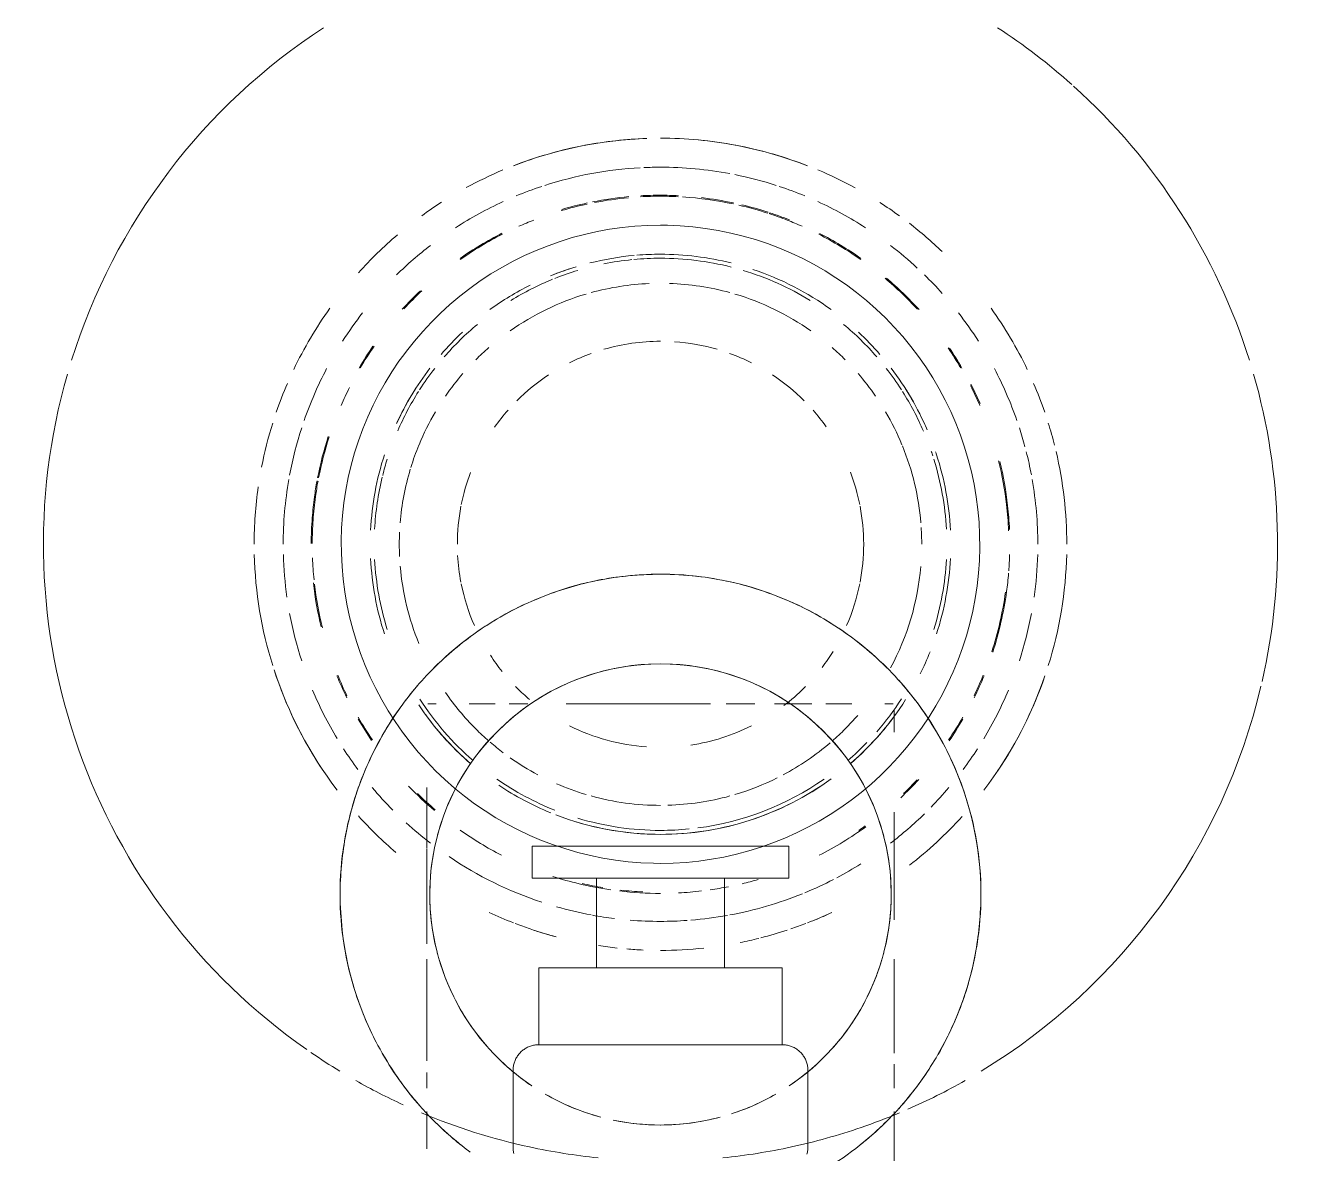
# Model space of a CAD drawing. Header units: millimetres. Extents: x -4000 to 187956, y -58990 to 162485.
# Drawn here: x 2723.3 to 2822.3, y 74101 to 74189.1 of the extents above; entities that cross this region are included whole.
import ezdxf

# ---------------------------------------------------------------- set-up
doc = ezdxf.new("R2010")
doc.units = ezdxf.units.MM
doc.layers.add('A-FLOR-PATT', color=8, linetype='Continuous', lineweight=13)
doc.layers.add('P-SANR-FIXT', color=6, linetype='Continuous', lineweight=9)

# ---------------------------------------------------------------- blocks, each defined once
blk = doc.blocks.new('C307 - C307-V807-0_000')
at = {"layer": 'P-SANR-FIXT', "color": 253}
for p, q in [((-18.24, -95.069), (-18.24, -105.726)), ((18.24, -105.726), (18.24, -102.819)), ((0.103, -110.937), (0, -110.937)), ((0, -116.937), (-5.646, -116.937)), ((0, -116.937), (-5, -116.937)), ((5.646, -116.937), (0, -116.937)), ((5, -116.937), (0, -116.937)), ((0, -123.937), (-5.684, -123.937)), ((0, -123.937), (-5, -123.937)), ((5, -123.937), (0, -123.937)), ((5.684, -123.937), (0, -123.937))]:
    blk.add_line(p, q, dxfattribs=at)
at = {"layer": 'P-SANR-FIXT', "color": 250}
for p, q in [((-11.5, -102.937), (-11.5, -108.937)), ((11.5, -108.937), (11.5, -102.937)), ((-9.5, -110.937), (-9.5, -116.937)), ((0, -110.937), (-9.5, -110.937)), ((9.5, -110.937), (0, -110.937)), ((9.5, -116.937), (9.5, -110.937)), ((0, -116.937), (-9.5, -116.937)), ((-5, -116.937), (-5, -123.937)), ((9.5, -116.937), (0, -116.937)), ((5, -123.937), (5, -116.937)), ((-10, -123.937), (-10, -126.437)), ((0, -123.937), (-10, -123.937)), ((10, -123.937), (0, -123.937)), ((10, -126.437), (10, -123.937)), ((-10, -126.437), (0, -126.437)), ((0, -126.437), (10, -126.437))]:
    blk.add_line(p, q, dxfattribs=at)
at = {"layer": 'P-SANR-FIXT', "color": 254}
for p, q in [((-18.24, -107.554), (-18.24, -109.415)), ((18.24, -108.758), (18.24, -107.554)), ((18.24, -117.61), (18.24, -109.688)), ((-18.24, -110.292), (-18.24, -117.61)), ((18.24, -126.264), (18.24, -118.822)), ((-18.24, -120.684), (-18.24, -127.727)), ((-8.774, -126.691), (-9.699, -127.06)), ((-7.834, -126.359), (-8.774, -126.691)), ((9.275, -126.886), (8.343, -126.533)), ((18.24, -127.727), (18.24, -126.317)), ((-18.24, -127.727), (-18.24, -129.104)), ((-10.608, -127.467), (-11.501, -127.909)), ((-9.699, -127.06), (-10.608, -127.467)), ((10.192, -127.275), (9.275, -126.886)), ((11.975, -128.162), (11.092, -127.701)), ((18.24, -131.017), (18.24, -127.727)), ((-12.375, -128.386), (-13.23, -128.899)), ((-12.375, -128.386), (-13.23, -128.899)), ((-11.501, -127.909), (-12.375, -128.386)), ((12.839, -128.659), (11.975, -128.162)), ((12.839, -128.659), (11.975, -128.162)), ((-14.063, -129.444), (-14.874, -130.023)), ((-14.063, -129.444), (-14.874, -130.023)), ((-15.661, -130.634), (-16.422, -131.276)), ((16.075, -130.977), (15.301, -130.349)), ((16.075, -130.977), (15.301, -130.349)), ((-16.422, -131.276), (-17.158, -131.947)), ((-16.422, -131.276), (-17.158, -131.947)), ((16.823, -131.635), (16.075, -130.977)), ((16.823, -131.635), (16.075, -130.977)), ((17.544, -132.322), (16.823, -131.635)), ((17.544, -132.322), (16.823, -131.635)), ((-17.866, -132.648), (-18.546, -133.376)), ((-17.866, -132.648), (-18.546, -133.376)), ((-17.158, -131.947), (-17.866, -132.648)), ((18.237, -133.038), (17.544, -132.322)), ((18.237, -133.038), (17.544, -132.322)), ((-18.546, -133.376), (-19.196, -134.131)), ((18.9, -133.781), (18.237, -133.038)), ((-19.196, -134.131), (-19.815, -134.912)), ((-19.196, -134.131), (-19.815, -134.912)), ((19.534, -134.549), (18.9, -133.781)), ((19.534, -134.549), (18.9, -133.781)), ((20.136, -135.343), (19.534, -134.549)), ((20.026, -135.198), (19.534, -134.549)), ((-20.403, -135.716), (-20.957, -136.543)), ((-20.403, -135.716), (-20.957, -136.543)), ((-19.815, -134.912), (-20.403, -135.716)), ((-19.815, -134.912), (-20.403, -135.716)), ((20.136, -135.343), (20.026, -135.198)), ((20.706, -136.16), (20.136, -135.343)), ((20.706, -136.16), (20.136, -135.343)), ((-20.957, -136.543), (-21.479, -137.392)), ((-20.957, -136.543), (-21.479, -137.392)), ((21.243, -136.999), (20.706, -136.16)), ((21.243, -136.999), (20.706, -136.16)), ((-21.479, -137.392), (-21.966, -138.261)), ((-21.479, -137.392), (-21.966, -138.261)), ((-12.897, -137.555), (-14.914, -137.555)), ((-10.359, -137.555), (-11.816, -137.555)), ((-5.131, -137.555), (-7.353, -137.555)), ((0, -137.555), (-3.903, -137.555)), ((7.353, -137.555), (0, -137.555)), ((11.816, -137.555), (10.359, -137.555)), ((14.914, -137.555), (12.897, -137.555)), ((21.746, -137.859), (21.243, -136.999)), ((21.746, -137.859), (21.243, -136.999)), ((-21.966, -138.261), (-22.418, -139.149)), ((-21.966, -138.261), (-22.418, -139.149)), ((22.214, -138.738), (21.746, -137.859)), ((22.214, -138.738), (21.746, -137.859)), ((-22.418, -139.149), (-22.834, -140.054)), ((-22.418, -139.149), (-22.834, -140.054)), ((22.647, -139.636), (22.214, -138.738)), ((22.647, -139.636), (22.214, -138.738)), ((23.043, -140.55), (22.647, -139.636)), ((23.043, -140.55), (22.647, -139.636)), ((-22.834, -140.054), (-23.213, -140.975)), ((-22.834, -140.054), (-23.213, -140.975)), ((-23.213, -140.975), (-23.555, -141.911)), ((-23.213, -140.975), (-23.555, -141.911)), ((23.725, -142.421), (23.402, -141.479)), ((23.725, -142.421), (23.402, -141.479)), ((-23.555, -141.911), (-23.86, -142.859)), ((-23.555, -141.911), (-23.86, -142.859)), ((24.009, -143.376), (23.725, -142.421)), ((24.009, -143.376), (23.725, -142.421)), ((-23.86, -142.859), (-24.126, -143.819)), ((-23.86, -142.859), (-24.126, -143.819)), ((24.254, -144.341), (24.009, -143.376)), ((24.254, -144.341), (24.009, -143.376)), ((-24.126, -143.819), (-24.354, -144.789)), ((24.461, -145.316), (24.254, -144.341)), ((24.461, -145.316), (24.254, -144.341)), ((-24.354, -144.789), (-24.543, -145.767)), ((-24.354, -144.789), (-24.543, -145.767)), ((24.629, -146.298), (24.461, -145.316)), ((24.629, -146.298), (24.461, -145.316)), ((-24.543, -145.767), (-24.693, -146.752)), ((-24.543, -145.767), (-24.693, -146.752)), ((24.757, -147.286), (24.629, -146.298)), ((24.757, -147.286), (24.629, -146.298)), ((-24.693, -146.752), (-24.803, -147.742)), ((-24.693, -146.752), (-24.803, -147.742)), ((24.846, -148.278), (24.757, -147.286)), ((24.846, -148.278), (24.757, -147.286)), ((-24.803, -147.742), (-24.874, -148.735)), ((-24.803, -147.742), (-24.874, -148.735)), ((24.895, -149.273), (24.846, -148.278)), ((24.895, -149.273), (24.846, -148.278)), ((-24.874, -148.735), (-24.904, -149.731)), ((-24.874, -148.735), (-24.904, -149.731)), ((24.904, -150.269), (24.895, -149.273)), ((-24.904, -149.731), (-24.895, -150.727)), ((24.874, -151.265), (24.904, -150.269)), ((24.874, -151.265), (24.904, -150.269)), ((-24.895, -150.727), (-24.846, -151.722)), ((-24.895, -150.727), (-24.846, -151.722)), ((24.803, -152.258), (24.874, -151.265)), ((24.803, -152.258), (24.874, -151.265)), ((-24.846, -151.722), (-24.757, -152.714)), ((-24.846, -151.722), (-24.757, -152.714)), ((24.693, -153.248), (24.803, -152.258)), ((24.693, -153.248), (24.803, -152.258)), ((-24.757, -152.714), (-24.629, -153.702)), ((-24.757, -152.714), (-24.629, -153.702)), ((24.543, -154.233), (24.693, -153.248)), ((24.543, -154.233), (24.693, -153.248)), ((-24.629, -153.702), (-24.461, -154.684)), ((-24.629, -153.702), (-24.461, -154.684)), ((24.354, -155.211), (24.543, -154.233)), ((24.354, -155.211), (24.543, -154.233)), ((-24.461, -154.684), (-24.254, -155.659)), ((-24.461, -154.684), (-24.254, -155.659)), ((24.126, -156.181), (24.354, -155.211)), ((-24.254, -155.659), (-24.009, -156.624)), ((-24.254, -155.659), (-24.009, -156.624)), ((23.86, -157.141), (24.126, -156.181)), ((23.86, -157.141), (24.126, -156.181)), ((-24.009, -156.624), (-23.725, -157.579)), ((-24.009, -156.624), (-23.725, -157.579)), ((23.555, -158.089), (23.86, -157.141)), ((23.555, -158.089), (23.86, -157.141)), ((-23.725, -157.579), (-23.402, -158.521)), ((-23.725, -157.579), (-23.402, -158.521)), ((23.213, -159.025), (23.555, -158.089)), ((23.213, -159.025), (23.555, -158.089)), ((-23.043, -159.45), (-22.647, -160.364)), ((-23.043, -159.45), (-22.647, -160.364)), ((22.834, -159.946), (23.213, -159.025)), ((22.834, -159.946), (23.213, -159.025)), ((-22.647, -160.364), (-22.214, -161.262)), ((-22.647, -160.364), (-22.214, -161.262)), ((22.418, -160.851), (22.834, -159.946)), ((22.418, -160.851), (22.834, -159.946)), ((-22.214, -161.262), (-21.746, -162.141)), ((-22.214, -161.262), (-21.746, -162.141)), ((21.966, -161.739), (22.418, -160.851)), ((21.966, -161.739), (22.418, -160.851)), ((-21.746, -162.141), (-21.243, -163.001)), ((-21.746, -162.141), (-21.243, -163.001)), ((21.479, -162.608), (21.966, -161.739)), ((21.479, -162.608), (21.966, -161.739)), ((-21.243, -163.001), (-20.706, -163.84)), ((-21.243, -163.001), (-20.706, -163.84)), ((20.403, -164.284), (20.957, -163.457)), ((20.403, -164.284), (20.957, -163.457)), ((20.957, -163.457), (21.479, -162.608)), ((20.957, -163.457), (21.479, -162.608)), ((-20.706, -163.84), (-20.136, -164.657)), ((-20.706, -163.84), (-20.136, -164.657)), ((20.026, -164.799), (20.403, -164.284)), ((20.026, -164.799), (20.403, -164.284)), ((-20.136, -164.657), (-19.534, -165.451)), ((-20.136, -164.657), (-19.534, -165.451)), ((-19.534, -165.451), (-18.9, -166.219)), ((-19.534, -165.451), (-18.9, -166.219)), ((19.196, -165.869), (19.815, -165.088)), ((19.196, -165.869), (19.815, -165.088)), ((19.815, -165.088), (20.026, -164.799)), ((19.815, -165.088), (20.026, -164.799)), ((-18.9, -166.219), (-18.237, -166.962)), ((-18.9, -166.219), (-18.237, -166.962)), ((18.546, -166.624), (19.196, -165.869)), ((-18.237, -166.962), (-17.544, -167.678)), ((-18.237, -166.962), (-17.544, -167.678)), ((17.158, -168.053), (17.866, -167.352)), ((17.866, -167.352), (18.546, -166.624)), ((17.866, -167.352), (18.546, -166.624)), ((-17.544, -167.678), (-16.823, -168.365)), ((-16.823, -168.365), (-16.075, -169.023)), ((-16.823, -168.365), (-16.075, -169.023)), ((16.422, -168.724), (17.158, -168.053)), ((16.422, -168.724), (17.158, -168.053)), ((-16.075, -169.023), (-15.301, -169.651)), ((-16.075, -169.023), (-15.301, -169.651)), ((14.874, -169.977), (15.661, -169.366)), ((14.874, -169.977), (15.661, -169.366)), ((15.661, -169.366), (16.422, -168.724)), ((15.661, -169.366), (16.422, -168.724)), ((-15.301, -169.651), (-14.503, -170.247)), ((-15.301, -169.651), (-14.503, -170.247)), ((-14.503, -170.247), (-13.682, -170.811)), ((-14.503, -170.247), (-13.682, -170.811)), ((14.063, -170.556), (14.874, -169.977)), ((14.063, -170.556), (14.874, -169.977)), ((-13.682, -170.811), (-12.839, -171.341)), ((-13.682, -170.811), (-12.839, -171.341)), ((-12.839, -171.341), (-11.975, -171.838)), ((-12.839, -171.341), (-11.975, -171.838)), ((12.375, -171.614), (13.23, -171.101)), ((12.375, -171.614), (13.23, -171.101)), ((13.23, -171.101), (14.063, -170.556)), ((13.23, -171.101), (14.063, -170.556)), ((-11.975, -171.838), (-11.092, -172.299)), ((-11.975, -171.838), (-11.092, -172.299)), ((-11.092, -172.299), (-10.192, -172.725)), ((10.608, -172.533), (11.501, -172.091)), ((10.608, -172.533), (11.501, -172.091)), ((11.501, -172.091), (12.375, -171.614)), ((-10.192, -172.725), (-9.275, -173.114)), ((-10.192, -172.725), (-9.275, -173.114)), ((-9.275, -173.114), (-8.343, -173.467)), ((-9.275, -173.114), (-8.343, -173.467)), ((7.834, -173.641), (8.774, -173.309)), ((7.834, -173.641), (8.774, -173.309)), ((8.774, -173.309), (9.699, -172.94)), ((8.774, -173.309), (9.699, -172.94)), ((9.699, -172.94), (10.608, -172.533)), ((9.699, -172.94), (10.608, -172.533)), ((-8.343, -173.467), (-7.398, -173.782)), ((-8.343, -173.467), (-7.398, -173.782)), ((-7.398, -173.782), (-6.441, -174.058)), ((-7.398, -173.782), (-6.441, -174.058)), ((-6.441, -174.058), (-5.474, -174.297)), ((-6.441, -174.058), (-5.474, -174.297)), ((-5.474, -174.297), (-4.498, -174.496)), ((-5.474, -174.297), (-4.498, -174.496)), ((4.948, -174.409), (5.92, -174.192)), ((5.92, -174.192), (6.883, -173.936)), ((5.92, -174.192), (6.883, -173.936)), ((6.883, -173.936), (7.834, -173.641)), ((6.883, -173.936), (7.834, -173.641)), ((-4.498, -174.496), (-3.515, -174.656)), ((-4.498, -174.496), (-3.515, -174.656)), ((-3.515, -174.656), (-2.526, -174.777)), ((-3.515, -174.656), (-2.526, -174.777)), ((-2.526, -174.777), (-1.533, -174.858)), ((-2.526, -174.777), (-1.533, -174.858)), ((-1.533, -174.858), (-0.538, -174.9)), ((-0.538, -174.9), (0, -174.906)), ((-0.538, -174.9), (0, -174.906)), ((0, -174.906), (0.996, -174.886)), ((0, -174.906), (0.996, -174.886)), ((0.996, -174.886), (1.99, -174.826)), ((0.996, -174.886), (1.99, -174.826)), ((1.99, -174.826), (2.982, -174.727)), ((1.99, -174.826), (2.982, -174.727)), ((2.982, -174.727), (3.968, -174.588)), ((2.982, -174.727), (3.968, -174.588)), ((3.968, -174.588), (4.948, -174.409)), ((3.968, -174.588), (4.948, -174.409))]:
    blk.add_line(p, q, dxfattribs=at)
at = {"layer": 'P-SANR-FIXT', "color": 252}
for p, q in [((0, -110.937), (-8.227, -110.937)), ((-5.046, -110.937), (-5.364, -110.937)), ((-4.72, -110.937), (-5.046, -110.937)), ((8.227, -110.937), (0, -110.937)), ((-5.646, -116.937), (-8.227, -116.937)), ((0, -116.937), (-5, -116.937)), ((5, -116.937), (0, -116.937)), ((8.227, -116.937), (5.646, -116.937)), ((-5.684, -123.937), (-8.66, -123.937)), ((0, -123.937), (-5, -123.937)), ((5, -123.937), (0, -123.937)), ((8.66, -123.937), (5.684, -123.937)), ((-8.66, -126.437), (0, -126.437)), ((0, -126.437), (8.66, -126.437))]:
    blk.add_line(p, q, dxfattribs=at)
at = {"layer": 'P-SANR-FIXT', "color": 50}
for p, q in [((-5.92, -125.808), (-6.883, -126.064)), ((-5.92, -125.808), (-6.883, -126.064)), ((-4.948, -125.591), (-5.92, -125.808)), ((-4.948, -125.591), (-5.92, -125.808)), ((-3.968, -125.412), (-4.948, -125.591)), ((-3.968, -125.412), (-4.948, -125.591)), ((-2.982, -125.273), (-3.968, -125.412)), ((-2.982, -125.273), (-3.968, -125.412)), ((-1.99, -125.174), (-2.982, -125.273)), ((-1.99, -125.174), (-2.982, -125.273)), ((-0.996, -125.114), (-1.99, -125.174)), ((-0.996, -125.114), (-1.99, -125.174)), ((0, -125.094), (-0.996, -125.114)), ((0, -125.094), (-0.996, -125.114)), ((0.538, -125.1), (0, -125.094)), ((0.538, -125.1), (0, -125.094)), ((1.533, -125.142), (0.538, -125.1)), ((1.533, -125.142), (0.538, -125.1)), ((2.526, -125.223), (1.533, -125.142)), ((3.515, -125.344), (2.526, -125.223)), ((4.498, -125.504), (3.515, -125.344)), ((5.474, -125.703), (4.498, -125.504)), ((6.441, -125.942), (5.474, -125.703)), ((6.441, -125.942), (5.474, -125.703)), ((-8.774, -126.691), (-9.699, -127.06)), ((-7.834, -126.359), (-8.774, -126.691)), ((-6.883, -126.064), (-7.834, -126.359)), ((-6.883, -126.064), (-7.834, -126.359)), ((7.398, -126.218), (6.441, -125.942)), ((7.398, -126.218), (6.441, -125.942)), ((8.343, -126.533), (7.398, -126.218)), ((8.343, -126.533), (7.398, -126.218)), ((9.275, -126.886), (8.343, -126.533)), ((-10.608, -127.467), (-11.501, -127.909)), ((-9.699, -127.06), (-10.608, -127.467)), ((10.192, -127.275), (9.275, -126.886)), ((11.092, -127.701), (10.192, -127.275)), ((11.092, -127.701), (10.192, -127.275)), ((11.975, -128.162), (11.092, -127.701)), ((-11.501, -127.909), (-12.375, -128.386)), ((13.682, -129.189), (12.839, -128.659)), ((13.682, -129.189), (12.839, -128.659)), ((-13.23, -128.899), (-14.063, -129.444)), ((-13.23, -128.899), (-14.063, -129.444)), ((14.503, -129.753), (13.682, -129.189)), ((14.503, -129.753), (13.682, -129.189)), ((15.301, -130.349), (14.503, -129.753)), ((15.301, -130.349), (14.503, -129.753)), ((-15.661, -130.634), (-16.422, -131.276)), ((-14.874, -130.023), (-15.661, -130.634)), ((-14.874, -130.023), (-15.661, -130.634)), ((-17.158, -131.947), (-17.866, -132.648)), ((-18.546, -133.376), (-19.196, -134.131)), ((18.9, -133.781), (18.237, -133.038)), ((-18.24, -135.338), (-18.24, -137.033)), ((-17.5, -137.555), (-18.153, -137.555)), ((-12.897, -137.555), (-14.914, -137.555)), ((-10.359, -137.555), (-11.816, -137.555)), ((-8.895, -137.555), (-10.359, -137.555)), ((-8.895, -137.555), (-10.133, -137.555)), ((-5.131, -137.555), (-6.98, -137.555)), ((0, -137.555), (-3.558, -137.555)), ((3.558, -137.555), (0, -137.555)), ((6.98, -137.555), (3.903, -137.555)), ((11.816, -137.555), (10.359, -137.555)), ((14.914, -137.555), (12.897, -137.555)), ((18.153, -137.555), (17.5, -137.555)), ((23.402, -141.479), (23.043, -140.55)), ((23.402, -141.479), (23.043, -140.55)), ((-24.126, -143.819), (-24.354, -144.789)), ((24.904, -150.269), (24.895, -149.273)), ((-24.904, -149.731), (-24.895, -150.727)), ((24.126, -156.181), (24.354, -155.211)), ((-23.402, -158.521), (-23.043, -159.45)), ((-23.402, -158.521), (-23.043, -159.45)), ((18.546, -166.624), (19.196, -165.869)), ((17.158, -168.053), (17.866, -167.352)), ((-17.544, -167.678), (-16.823, -168.365)), ((-11.092, -172.299), (-10.192, -172.725)), ((11.501, -172.091), (12.375, -171.614)), ((4.948, -174.409), (5.92, -174.192)), ((-1.533, -174.858), (-0.538, -174.9))]:
    blk.add_line(p, q, dxfattribs=at)
at = {"layer": 'P-SANR-FIXT', "color": 250, "flags": 128}
for points in [[(-11.5, -102.937), (-11.498, -102.857), (-11.494, -102.777), (-11.486, -102.698), (-11.474, -102.618), (-11.46, -102.54), (-11.443, -102.462), (-11.422, -102.384)], [(11.437, -102.441), (11.456, -102.519), (11.471, -102.597), (11.483, -102.676), (11.492, -102.756), (11.497, -102.836), (11.5, -102.916), (11.5, -102.937)], [(-9.5, -110.937), (-9.58, -110.936), (-9.66, -110.931), (-9.739, -110.923), (-9.819, -110.912), (-9.897, -110.897), (-9.975, -110.88), (-10.053, -110.859), (-10.129, -110.836), (-10.205, -110.809), (-10.279, -110.779), (-10.352, -110.747), (-10.424, -110.711), (-10.494, -110.673), (-10.562, -110.632), (-10.629, -110.588), (-10.694, -110.541), (-10.758, -110.492), (-10.819, -110.441), (-10.878, -110.387), (-10.935, -110.331), (-10.989, -110.272), (-11.041, -110.211), (-11.091, -110.149), (-11.138, -110.084), (-11.183, -110.018), (-11.225, -109.95), (-11.264, -109.88), (-11.3, -109.808), (-11.334, -109.736), (-11.364, -109.662), (-11.392, -109.587), (-11.416, -109.511), (-11.437, -109.433), (-11.456, -109.356), (-11.471, -109.277), (-11.483, -109.198), (-11.492, -109.118), (-11.497, -109.039), (-11.5, -108.959), (-11.5, -108.937)], [(11.5, -108.937), (11.498, -109.017), (11.494, -109.097), (11.486, -109.177), (11.474, -109.256), (11.46, -109.334), (11.443, -109.413), (11.422, -109.49), (11.398, -109.566), (11.372, -109.642), (11.342, -109.716), (11.31, -109.789), (11.274, -109.861), (11.236, -109.931), (11.195, -110), (11.151, -110.066), (11.104, -110.132), (11.055, -110.195), (11.004, -110.256), (10.95, -110.315), (10.893, -110.372), (10.835, -110.426), (10.774, -110.479), (10.712, -110.528), (10.647, -110.576), (10.581, -110.62), (10.512, -110.662), (10.443, -110.701), (10.371, -110.737), (10.299, -110.771), (10.225, -110.801), (10.15, -110.829), (10.073, -110.853), (9.996, -110.875), (9.918, -110.893), (9.84, -110.908), (9.761, -110.92), (9.681, -110.929), (9.602, -110.935), (9.522, -110.937), (9.5, -110.937)], [(-9.5, -110.937), (-9.492, -110.937), (-9.47, -110.937), (-9.432, -110.937), (-9.379, -110.937), (-9.311, -110.937), (-9.228, -110.937), (-9.13, -110.937), (-9.018, -110.937), (-8.891, -110.937), (-8.75, -110.937), (-8.595, -110.937), (-8.426, -110.937), (-8.244, -110.937), (-8.049, -110.937), (-7.841, -110.937), (-7.62, -110.937), (-7.387, -110.937), (-7.142, -110.937), (-6.886, -110.937), (-6.619, -110.937), (-6.341, -110.937), (-6.053, -110.937), (-5.755, -110.937), (-5.448, -110.937), (-5.133, -110.937), (-4.809, -110.937), (-4.478, -110.937), (-4.139, -110.937), (-3.794, -110.937), (-3.442, -110.937), (-3.086, -110.937), (-2.724, -110.937), (-2.358, -110.937), (-1.988, -110.937), (-1.615, -110.937), (-1.239, -110.937), (-0.861, -110.937), (-0.482, -110.937), (-0.103, -110.937), (0, -110.937)], [(-7.322, -110.937), (-7.558, -110.937), (-7.782, -110.937), (-7.994, -110.937), (-8.193, -110.937), (-8.379, -110.937), (-8.551, -110.937), (-8.71, -110.937), (-8.854, -110.937), (-8.985, -110.937), (-9.101, -110.937), (-9.203, -110.937), (-9.29, -110.937), (-9.362, -110.937), (-9.419, -110.937), (-9.461, -110.937), (-9.488, -110.937), (-9.499, -110.937)], [(0, -110.937), (0.38, -110.937), (0.759, -110.937), (1.137, -110.937), (1.514, -110.937), (1.887, -110.937), (2.258, -110.937), (2.625, -110.937), (2.988, -110.937), (3.347, -110.937), (3.699, -110.937), (4.046, -110.937), (4.387, -110.937), (4.72, -110.937), (5.046, -110.937), (5.364, -110.937), (5.673, -110.937), (5.974, -110.937), (6.264, -110.937), (6.545, -110.937), (6.815, -110.937), (7.074, -110.937), (7.322, -110.937), (7.558, -110.937), (7.782, -110.937), (7.994, -110.937), (8.193, -110.937), (8.379, -110.937), (8.551, -110.937), (8.71, -110.937), (8.854, -110.937), (8.985, -110.937), (9.101, -110.937), (9.203, -110.937), (9.29, -110.937), (9.362, -110.937), (9.419, -110.937), (9.461, -110.937), (9.488, -110.937), (9.499, -110.937)], [(9.5, -110.937), (9.492, -110.937), (9.47, -110.937), (9.432, -110.937), (9.379, -110.937), (9.311, -110.937), (9.228, -110.937), (9.13, -110.937), (9.018, -110.937), (8.891, -110.937), (8.75, -110.937), (8.595, -110.937), (8.426, -110.937), (8.244, -110.937), (8.049, -110.937), (7.841, -110.937), (7.62, -110.937), (7.387, -110.937)]]:
    blk.add_lwpolyline(points, dxfattribs=at)
at = {"layer": 'P-SANR-FIXT', "color": 252, "flags": 128}
for points in [[(-5.364, -110.937), (-5.673, -110.937), (-5.974, -110.937), (-6.264, -110.937), (-6.545, -110.937), (-6.815, -110.937), (-7.074, -110.937), (-7.322, -110.937)], [(0, -110.937), (-0.38, -110.937), (-0.759, -110.937), (-1.137, -110.937), (-1.514, -110.937), (-1.887, -110.937), (-2.258, -110.937), (-2.625, -110.937), (-2.988, -110.937), (-3.347, -110.937), (-3.699, -110.937), (-4.046, -110.937), (-4.387, -110.937), (-4.72, -110.937)], [(7.387, -110.937), (7.142, -110.937), (6.886, -110.937), (6.619, -110.937), (6.341, -110.937), (6.053, -110.937), (5.755, -110.937), (5.448, -110.937), (5.133, -110.937), (4.809, -110.937), (4.478, -110.937), (4.139, -110.937), (3.794, -110.937), (3.442, -110.937), (3.086, -110.937), (2.724, -110.937), (2.358, -110.937), (1.988, -110.937), (1.615, -110.937), (1.239, -110.937), (0.861, -110.937), (0.482, -110.937), (0.103, -110.937)]]:
    blk.add_lwpolyline(points, dxfattribs=at)
at = {"layer": 'P-SANR-FIXT', "color": 50, "flags": 128}
blk.add_lwpolyline([(5.474, -125.703), (4.498, -125.504), (3.515, -125.344), (2.526, -125.223), (1.533, -125.142)], dxfattribs=at)
at = {"layer": 'P-SANR-FIXT', "color": 253}
for centre, radius, start, end in [((0, -122.671), 25, 120.03695, 135), ((0, -150), 48.136, 102.26185, 108.96543), ((0, -150), 48.136, 67.19874, 77.73815), ((0, -122.671), 25, 45, 53.209), ((0, -150), 48.136, 108.96912, 112.80126), ((0, -122.671), 18, 78.14215, 105), ((0, -150), 48.136, 113.64249, 119.58594), ((0, -122.671), 18, 70.50612, 75), ((0, -150), 48.136, 60.41341, 65.34354), ((0, -122.671), 25, 143.29654, 147.45336), ((0, -122.671), 18, 123.85989, 133.60761), ((0, -122.671), 18, 45, 56.14011), ((0, -122.671), 25, 30, 36.13228), ((0, -150), 48.136, 121.30868, 166.68719), ((0, -150), 48.136, 55.49462, 58.69036), ((0, -122.671), 18, 135, 149.03332), ((0, -122.671), 25, 150, 156.65596), ((0, -122.671), 18, 16.38935, 41.41188), ((0, -150), 48.136, 343.97644, 55.02528), ((0, -122.671), 25, 23.34576, 27.38033), ((0, -122.671), 18, 150, 163.6117), ((0, -122.671), 25, 161.95315, 180), ((0, -122.671), 25, 360, 18.04427), ((0, -122.671), 18, 165, 180), ((0, -122.671), 18, 0, 15), ((0, -122.671), 25, 180, 189.63009), ((0, -122.671), 18, 180, 195), ((0, -122.671), 18, 348.3716, 360), ((0, -122.671), 25, 350.85893, 360), ((0, -150), 48.136, 167.14286, 196.02218), ((0, -150), 48.136, 197.36186, 227.97122), ((0, -150), 48.136, 303.10146, 342.64132), ((0, -150), 48.136, 228.18982, 236.89492)]:
    blk.add_arc(centre, radius, start, end, dxfattribs=at)
at = {"layer": 'P-SANR-FIXT', "color": 254}
for centre, radius, start, end in [((0, -150), 48.136, 95.79093, 102.26185), ((0, -150), 48.136, 77.73815, 84.20907), ((0, -122.671), 18, 90, 105), ((0, -122.671), 18, 78.14215, 90), ((0, -122.671), 18, 107.87558, 120), ((0, -122.671), 18, 60, 75), ((0, -122.671), 18, 149.03332, 150), ((0, -150), 29.434, 100.57941, 112.08526), ((0, -150), 29.434, 73.97609, 79.42059), ((0, -150), 29.434, 112.50647, 117.2613), ((0, -150), 29.434, 55.92224, 71.64679), ((0, -150), 29.434, 117.83601, 122.05337), ((0, -150), 31.698, 127.77357, 137.90956), ((0, -150), 31.698, 127.77357, 137.90956), ((0, -150), 27.248, 117.01717, 126), ((0, -150), 27.248, 54.98176, 62.94991), ((0, -150), 29.434, 127.5574, 134.38776), ((0, -150), 29.434, 47.61184, 52.4426), ((0, -150), 31.698, 41.97977, 49.34201), ((0, -150), 31.698, 41.97977, 49.34201), ((0, -150), 22.642, 90, 126), ((0, -150), 22.642, 68.87477, 90), ((0, -150), 29.434, 135.80527, 139.82734), ((0, -150), 20.377, 91.63728, 105.39247), ((0, -150), 20.377, 74.60753, 90), ((0, -150), 22.642, 56.1111, 67.76246), ((0, -150), 27.17, 45.72148, 49.70272), ((0, -150), 27.248, 43.85986, 49.69226), ((0, -150), 29.434, 40.17266, 44.82389), ((0, -150), 27.248, 133.4417, 137.67503), ((0, -150), 27.17, 134.27852, 137.4504), ((0, -150), 20.377, 106.56395, 116.52403), ((0, -150), 20.377, 66.53913, 73.43605), ((0, -150), 31.698, 142.75034, 161.08763), ((0, -150), 31.698, 18, 37.24966), ((0, -150), 31.698, 145.95466, 161.08763), ((0, -150), 29.434, 143.30667, 147.17804), ((0, -150), 20.377, 118.0161, 130.48369), ((0, -150), 20.377, 54.8437, 61.9839), ((0, -150), 29.434, 32.81929, 36.69333), ((0, -150), 31.698, 18, 34.04679), ((0, -150), 22.642, 130.83469, 147.61727), ((0, -150), 20.377, 49.33312, 52.96917), ((0, -150), 22.642, 33.58211, 49.16531), ((0, -150), 27.248, 145.75965, 149.95939), ((0, -150), 27.17, 145.81186, 150.21472), ((0, -150), 20.377, 131.09996, 135), ((0, -150), 15.849, 98.59988, 116.57305), ((0, -150), 15.849, 98.59988, 116.57305), ((0, -150), 15.849, 63.42695, 86.03396), ((0, -150), 15.849, 63.42695, 86.03396), ((0, -150), 20.377, 45, 48.90004), ((0, -150), 27.17, 29.78901, 34.18814), ((0, -150), 27.248, 30.04468, 34.19611), ((0, -150), 29.434, 148.97286, 157.26139), ((0, -150), 20.377, 135, 139.00855), ((0, -150), 20.377, 34.57572, 45), ((0, -150), 29.434, 22.73861, 31.02371), ((0, -150), 15.849, 127.43166, 135), ((0, -150), 15.849, 127.43166, 135), ((0, -150), 27.248, 153.93491, 157.85154), ((0, -150), 27.17, 154.19634, 157.91649), ((0, -150), 15.849, 45, 49.89098), ((0, -150), 15.849, 45, 49.89098), ((0, -150), 27.17, 22.05966, 25.8), ((0, -150), 27.248, 22.14446, 26.06146), ((0, -150), 15.849, 135, 135.54487), ((0, -150), 15.849, 135, 135.54487), ((0, -150), 15.849, 44.4546, 45), ((0, -150), 15.849, 44.4546, 45), ((0, -150), 31.698, 162.62063, 178.56842), ((0, -150), 31.698, 162.62063, 178.56842), ((0, -150), 22.642, 153.47689, 158.24216), ((0, -150), 20.377, 151.74716, 175.09985), ((0, -150), 15.849, 142.68684, 148.14781), ((0, -150), 15.849, 142.68684, 148.14781), ((0, -150), 15.849, 33.11111, 38.75348), ((0, -150), 15.849, 33.11111, 38.75348), ((0, -150), 31.698, 1.43158, 17.37937), ((0, -150), 31.698, 1.43158, 17.37937), ((0, -150), 29.434, 162, 169.40896), ((0, -150), 27.248, 162, 172.20605), ((0, -150), 27.17, 162, 172.10478), ((0, -150), 29.434, 10.59104, 18), ((0, -150), 20.377, 4.83234, 22.32481), ((0, -150), 22.642, 162, 177.20159), ((0, -150), 15.849, 156.37864, 168.73223), ((0, -150), 15.849, 156.37864, 168.73223), ((0, -150), 15.849, 11.26777, 23.62136), ((0, -150), 15.849, 11.26777, 23.62136), ((0, -150), 22.642, 2.79841, 18), ((0, -150), 27.17, 6.5584, 13.87991), ((0, -150), 27.248, 6.33457, 13.70096), ((0, -150), 29.434, 171.95983, 178.4583), ((0, -150), 27.248, 172.20605, 175.27889), ((0, -150), 29.434, 1.5417, 8.04692), ((0, -150), 15.849, 169.21164, 180), ((0, -150), 15.849, 169.21164, 180), ((0, -150), 15.849, 3.12812, 10.78836), ((0, -150), 15.849, 3.12812, 10.78836), ((0, -150), 27.17, 2.23473, 5.83514), ((0, -150), 27.248, 175.62975, 178.33461), ((0, -150), 20.377, 360, 2.64784), ((0, -150), 31.698, 180, 193.19919), ((0, -150), 31.698, 180, 193.19919), ((0, -150), 29.434, 180, 189.877), ((0, -150), 20.377, 180, 183.65805), ((0, -150), 15.849, 180, 190.78836), ((0, -150), 15.849, 180, 190.78836), ((0, -150), 15.849, 349.21164, 360), ((0, -150), 15.849, 349.21164, 360), ((0, -150), 20.377, 357.35208, 360), ((0, -150), 27.17, 355.99674, 359.84006), ((0, -150), 27.248, 355.62975, 359.87786), ((0, -150), 29.434, 350.123, 360), ((0, -150), 31.698, 351.87144, 360), ((0, -150), 31.698, 351.87144, 360), ((0, -150), 27.248, 182.43959, 186.33457), ((0, -150), 27.17, 182.23473, 186.5584), ((0, -150), 22.642, 182.79841, 198), ((0, -150), 22.642, 342, 357.20159), ((0, -150), 20.377, 184.70484, 202.1758), ((0, -150), 20.377, 343.28862, 355.29516), ((0, -150), 27.17, 352.10478, 355.99674), ((0, -150), 27.248, 352.20605, 355.62975), ((0, -150), 27.248, 186.33457, 193.70096), ((0, -150), 27.17, 186.5584, 193.87991), ((0, -150), 15.849, 191.26777, 200.7607), ((0, -150), 15.849, 191.26777, 200.7607), ((0, -150), 15.849, 339.25923, 348.73223), ((0, -150), 15.849, 339.25923, 348.73223), ((0, -150), 27.17, 349.53927, 352.10478), ((0, -150), 27.248, 349.53888, 352.20605), ((0, -150), 29.434, 190.59104, 194.21454), ((0, -150), 27.17, 342, 348.98987), ((0, -150), 27.248, 342, 349.02863), ((0, -150), 29.434, 342, 349.40896), ((0, -150), 20.377, 337.67519, 342.86435), ((0, -150), 31.698, 342.62063, 349.04549), ((0, -150), 31.698, 342.62063, 349.04549), ((0, -150), 22.642, 198, 198.59208), ((0, -150), 31.698, 194.10899, 197.37937), ((0, -150), 31.698, 194.10899, 197.37937), ((0, -150), 29.434, 195.00079, 198), ((0, -150), 20.377, 202.43235, 210.47539), ((0, -150), 20.377, 329.52461, 337.56701), ((0, -150), 22.642, 203.21861, 217.36861), ((0, -150), 15.849, 215.32805, 221.35264), ((0, -150), 15.849, 215.32805, 221.35264), ((0, -150), 15.849, 318.64736, 324.7209), ((0, -150), 15.849, 318.64736, 324.7209), ((0, -150), 22.642, 322.63016, 335.40297), ((0, -150), 31.698, 198.98379, 203.32056), ((0, -150), 31.698, 198.98379, 203.32056), ((0, -150), 29.434, 199.18259, 207.76427), ((0, -150), 29.434, 332.23434, 340.82069), ((0, -150), 31.698, 336.67944, 341.01809), ((0, -150), 31.698, 336.67944, 341.01809), ((0, -150), 27.248, 203.76058, 207.32943), ((0, -150), 27.17, 203.51902, 207.12638), ((0, -150), 15.849, 225, 236.56857), ((0, -150), 15.849, 225, 236.56857), ((0, -150), 15.849, 303.43143, 315), ((0, -150), 15.849, 303.43143, 315), ((0, -150), 27.17, 333.19657, 336.48838), ((0, -150), 20.377, 214.57237, 220.87265), ((0, -150), 20.377, 319.1263, 325.42763), ((0, -150), 31.698, 205.47753, 215.56218), ((0, -150), 31.698, 205.47753, 215.56218), ((0, -150), 27.248, 210.33277, 214.19611), ((0, -150), 27.17, 210.43214, 214.34759), ((0, -150), 20.377, 225, 228.90004), ((0, -150), 15.849, 243.42695, 250.12899), ((0, -150), 15.849, 243.42695, 250.12899), ((0, -150), 15.849, 289.90737, 296.57305), ((0, -150), 15.849, 289.90737, 296.57305), ((0, -150), 20.377, 311.09996, 315), ((0, -150), 27.17, 325.28594, 329.56651), ((0, -150), 27.248, 325.40383, 329.66589), ((0, -150), 31.698, 324.44528, 334.52105), ((0, -150), 31.698, 324.44528, 334.52105), ((0, -150), 22.642, 220.87326, 226.98349), ((0, -150), 15.849, 253.80197, 266.03396), ((0, -150), 15.849, 253.80197, 266.03396), ((0, -150), 15.849, 270, 286.19803), ((0, -150), 15.849, 270, 286.19803), ((0, -150), 22.642, 313.0284, 319.12674), ((0, -150), 29.434, 212.57738, 217.8649), ((0, -150), 29.434, 322.1351, 327.42262), ((0, -150), 20.377, 234.8437, 253.43605), ((0, -150), 20.377, 286.56395, 305.1563), ((0, -150), 27.248, 222.24817, 229.69226), ((0, -150), 27.17, 222.47925, 229.85012), ((0, -150), 22.642, 234, 251.42772), ((0, -150), 22.642, 296.66717, 306), ((0, -150), 27.17, 313.24591, 317.4504), ((0, -150), 27.248, 313.40383, 317.67503), ((0, -150), 29.434, 221.70962, 225.61224), ((0, -150), 20.377, 254.60753, 268.04493), ((0, -150), 20.377, 272.45434, 285.39247), ((0, -150), 22.642, 286.88269, 292.23754), ((0, -150), 29.434, 307.5574, 314.38776), ((0, -150), 31.698, 310.35922, 318.02022), ((0, -150), 31.698, 310.35922, 318.02022), ((0, -150), 29.434, 227.11041, 232.4426), ((0, -150), 27.248, 234.97996, 242.94991), ((0, -150), 27.17, 234.89803, 242.98253), ((0, -150), 22.642, 255.90758, 270), ((0, -150), 22.642, 275.18565, 284.12027), ((0, -150), 27.17, 296.98548, 305.10941), ((0, -150), 27.248, 297.01717, 305.02746), ((0, -150), 31.698, 226.11224, 232.22643), ((0, -150), 31.698, 226.11224, 232.22643), ((0, -150), 22.642, 270, 274.65395), ((0, -150), 29.434, 237.09761, 245.34704), ((0, -150), 27.17, 245.99612, 248.65444), ((0, -150), 27.248, 248.34775, 251.81206), ((0, -150), 27.17, 248.65444, 251.82784), ((0, -150), 27.17, 291.30798, 294.00388), ((0, -150), 29.434, 294.66994, 302.90947), ((0, -150), 31.698, 234, 237.31829), ((0, -150), 31.698, 234, 237.31829), ((0, -150), 27.248, 252.04005, 256.52765), ((0, -150), 27.17, 252.05527, 256.99741), ((0, -150), 27.17, 282.13671, 286.54486), ((0, -150), 27.248, 282.10829, 286.41146), ((0, -150), 31.698, 302.61197, 306), ((0, -150), 31.698, 302.61197, 306), ((0, -150), 29.434, 247.49353, 251.64679), ((0, -150), 27.248, 257.91659, 263.24828), ((0, -150), 27.17, 257.88821, 266.35195), ((0, -150), 27.248, 267.04303, 270), ((0, -150), 27.17, 267.10789, 270), ((0, -150), 27.17, 270, 273.28274), ((0, -150), 27.248, 270, 273.25548), ((0, -150), 27.248, 275.19243, 281.2105), ((0, -150), 27.17, 275.27394, 280.93068), ((0, -150), 29.434, 288.35321, 292.50647), ((0, -150), 31.698, 241.3562, 247.20166), ((0, -150), 31.698, 241.3562, 247.20166), ((0, -150), 29.434, 252.13172, 258.64999), ((0, -150), 29.434, 273.0857, 287.86588), ((0, -150), 31.698, 292.81499, 298.56503), ((0, -150), 31.698, 292.81499, 298.56503), ((0, -150), 29.434, 259.42059, 270), ((0, -150), 31.698, 248.77703, 270), ((0, -150), 31.698, 248.77703, 258.83175), ((0, -150), 29.434, 270, 272.55085), ((0, -150), 31.698, 271.92352, 291.22297), ((0, -150), 31.698, 281.16825, 291.22297), ((0, -150), 31.698, 259.30295, 270), ((0, -150), 31.698, 271.92352, 280.71988)]:
    blk.add_arc(centre, radius, start, end, dxfattribs=at)
at = {"layer": 'P-SANR-FIXT', "color": 252}
for radius, start, end in [(25, 138.00529, 143.29654), (18, 109.49384, 120), (18, 60, 70.50612), (25, 36.6761, 41.97683), (25, 156.65596, 161.95315), (25, 18.04427, 23.34576), (25, 189.63009, 198.04685), (18, 195, 345), (25, 341.95573, 350.36987), (25, 203.34404, 216.70346), (25, 323.86708, 336.65424), (25, 225, 239.96305), (25, 300.04262, 315), (25, 240, 258.01703), (25, 281.99318, 300), (25, 263.29282, 276.72028)]:
    blk.add_arc((0, -122.671), radius, start, end, dxfattribs=at)
at = {"layer": 'P-SANR-FIXT', "color": 250}
for radius, start, end in [(18, 123.85989, 180), (18, 360, 56.14011), (18, 180, 360), (25, 198.04685, 203.34404), (25, 336.65424, 341.95573), (25, 216.70346, 221.99471), (25, 319.1132, 323.3239), (25, 258.01703, 263.29282), (25, 276.72028, 281.99318)]:
    blk.add_arc((0, -122.671), radius, start, end, dxfattribs=at)
at = {"layer": 'P-SANR-FIXT', "color": 50}
for radius, start, end in [(31.698, 90, 96.12583), (31.698, 90, 96.12583), (31.698, 85.22639, 87.54718), (31.698, 85.22639, 87.54718), (31.698, 81.21297, 83.87417), (31.698, 81.21297, 83.87417), (31.698, 104.31433, 108.1429), (31.698, 104.31433, 108.1429), (31.698, 101.28762, 103.98723), (31.698, 101.28762, 103.98723), (31.698, 71.30977, 75.13004), (31.698, 72, 75.13004), (31.698, 111.22297, 114.92031), (31.698, 112.3365, 114.92031), (31.698, 108.70333, 110.95289), (31.698, 108.70333, 110.95289), (29.434, 94.63335, 100.2085), (29.434, 90, 94.06665), (29.434, 85.36665, 90), (29.434, 79.59589, 82.97623), (31.698, 69.04711, 71.29667), (31.698, 69.04711, 71.29667), (31.698, 65.07969, 68.77703), (31.698, 65.07969, 68.77703), (27.248, 92.95697, 96.75172), (27.248, 83.24828, 90), (27.17, 83.39638, 87.10789), (27.248, 103.49922, 106.26001), (27.248, 98.19784, 101.2105), (27.248, 76.52765, 81.80216), (27.17, 76.99741, 80.49048), (27.248, 72.04005, 76.52765), (27.17, 124.72451, 126), (22.642, 90, 106.88269), (22.642, 90, 106.88269), (22.332, 90, 95.72465), (22.642, 73.11731, 90), (22.642, 73.11731, 90), (22.332, 73.20555, 90), (22.642, 108, 126), (22.642, 108, 126), (22.332, 97.52211, 124.83671), (22.332, 55.16329, 68.3582), (22.642, 56.1111, 67.76246), (22.642, 56.1111, 67.76246), (22.642, 130.83469, 144), (22.642, 130.83469, 144), (22.332, 130.87962, 136.10721), (22.332, 32.74017, 49.12038), (22.642, 36, 49.16531), (22.642, 36, 49.16531), (22.332, 139.0847, 147.29785), (22.642, 153.47689, 158.24216), (22.642, 153.47689, 158.24216), (22.642, 162, 177.20159), (22.642, 162, 177.20159), (22.332, 162.69504, 176.98236), (22.332, 3.01764, 17.30496), (22.642, 2.79841, 18), (22.642, 2.79841, 18), (22.642, 182.79841, 198), (22.642, 182.79841, 198), (22.332, 183.01764, 197.30496), (22.642, 342, 357.20159), (22.642, 342, 357.20159), (22.332, 346.39414, 356.98236), (22.332, 342.69504, 346.05996), (22.642, 198, 198.59208), (22.642, 198, 198.59208), (22.332, 198, 198.90841), (22.642, 203.21861, 212.38273), (22.642, 203.21861, 212.38273), (22.332, 203.30443, 212.24834), (22.332, 327.75166, 336.61685), (22.642, 327.61727, 335.40297), (22.642, 327.61727, 335.40297), (22.332, 212.70215, 217.94498), (22.332, 322.0538, 327.29785), (22.642, 220.87326, 226.98349), (22.642, 220.87326, 226.98349), (22.332, 220.9153, 230.23857), (22.332, 309.76143, 319.0847), (22.642, 313.0284, 319.12674), (22.642, 313.0284, 319.12674), (22.642, 234, 251.42772), (22.642, 234, 251.42772), (22.642, 296.66717, 306), (22.642, 296.66717, 306), (22.332, 238.48699, 253.20555), (22.332, 292.13146, 301.51301), (22.332, 286.79445, 291.6418), (22.642, 288, 292.23754), (22.642, 288, 292.23754), (22.642, 255.90758, 270), (22.642, 255.90758, 270), (22.332, 255.74301, 270), (22.332, 270, 275.34377), (22.642, 275.18565, 284.12027), (22.642, 275.18565, 284.12027), (22.332, 275.72465, 281.4361), (22.642, 270, 274.65395), (22.642, 270, 274.65395)]:
    blk.add_arc((0, -150), radius, start, end, dxfattribs=at)
at = {"layer": 'P-SANR-FIXT', "color": 250}
for points, knots in [([(-42.56, -89.707), (-49.425, -91.873), (-62.347, -96.734), (-84.838, -108.521), (-106.161, -127.436), (-115.966, -146.845), (-119.281, -157.53)], [0, 0, 0, 0, 0.166667, 0.333333, 0.666667, 1, 1, 1, 1]), ([(119.281, -157.53), (115.965, -146.843), (106.16, -127.435), (84.838, -108.521), (62.348, -96.734), (49.426, -91.873), (42.56, -89.707)], [0, 0, 0, 0, 0.333333, 0.666667, 0.833333, 1, 1, 1, 1]), ([(19.151, -106.602), (19.381, -106.876), (20.724, -108.553), (23.822, -113.66), (24.954, -118.883), (25, -122.671)], [0.7777778, 0.7777778, 0.7777778, 0.7777778, 0.7916667, 0.8611111, 1, 1, 1, 1]), ([(25, -122.671), (24.982, -124.186), (24.708, -127.134), (23.619, -131.257), (21.742, -135.24), (19.255, -138.824), (16.151, -141.901), (12.582, -144.429), (8.609, -146.261), (4.893, -147.279), (1.673, -147.656), (-2.042, -147.697), (-6.476, -147.021), (-10.84, -145.322), (-13.9, -143.508), (-16.1, -141.852), (-18.112, -139.973), (-20.426, -137.277), (-23.824, -131.682), (-24.956, -126.458), (-25, -122.671)], [0, 0, 0, 0, 0.055556, 0.111111, 0.166667, 0.222222, 0.277778, 0.333333, 0.388889, 0.444444, 0.479167, 0.513889, 0.583333, 0.652778, 0.6875, 0.722222, 0.756944, 0.791667, 0.861111, 1, 1, 1, 1])]:
    blk.add_open_spline(points, degree=3, knots=knots, dxfattribs=at)
at = {"layer": 'P-SANR-FIXT', "color": 252}
for points, knots in [([(14.839, -102.558), (15.259, -102.869), (16.392, -103.764), (17.851, -105.127), (18.806, -106.19), (19.151, -106.602)], [0.70235204, 0.70235204, 0.70235204, 0.70235204, 0.72222222, 0.75694444, 0.77777778, 0.77777778, 0.77777778, 0.77777778]), ([(-19.145, -106.594), (-18.213, -105.484), (-17.047, -104.329), (-15.783, -103.29), (-15.638, -103.174)], [0.22222222, 0.22222222, 0.22222222, 0.22222222, 0.27777778, 0.28489726, 0.28489726, 0.28489726, 0.28489726])]:
    blk.add_open_spline(points, degree=3, knots=knots, dxfattribs=at)
at = {"layer": 'P-SANR-FIXT', "color": 250}
blk.add_open_spline([(-25, -122.671), (-24.982, -121.156), (-24.709, -118.208), (-23.619, -114.084), (-21.738, -110.097), (-20.077, -107.705), (-19.145, -106.594)], degree=3, dxfattribs=at)
blk = doc.blocks.new('CMF2_NHAXUONG_A_rvt-1-0_000')
at = {"layer": 'A-FLOR-PATT', "lineweight": 9}
h = blk.add_hatch(dxfattribs=at)
h.set_pattern_fill('FP_25', color=252, style=0, pattern_type=2)
h.set_pattern_definition([(89.998, (160159.3, 137898.8), (-600, 0.021), []), (179.998, (160159.3, 137898.8), (-0.021, -600), [])])
h.paths.add_polyline_path([(154749.885, 498.905), (160009.361, 498.905), (160009.253, 1898.495), (156700.319, 1898.502), (156700.429, 1498.542), (156600.36, 1498.542), (156600.355, 2298.535), (158059.007, 2298.535), (158058.95, 5748.613), (156099.885, 5748.433), (156099.885, 4399.903), (155999.885, 4399.903), (155999.885, 5748.487), (154749.885, 5748.543), (154749.885, 751.936)])
h.paths.add_polyline_path([(160209.304, 1748.67), (165509.359, 1749.398), (165509.051, 3698.263), (162659.146, 3698.263), (162659.146, 3548.445), (162459.146, 3548.445), (162459.145, 4948.703), (161059.263, 4948.825), (161059.26, 4898.283), (160209.362, 4898.913), (160209.254, 3698.445), (160859.147, 3698.445), (160859.147, 3498.445), (160209.147, 3498.445), (160209.289, 1919.983)])
h.paths.add_polyline_path([(158997.487, 2198.535), (159409.364, 2198.535), (159409.364, 3498.619), (158258.791, 3498.619), (158258.791, 2198.535), (158714.043, 2198.535)])
h.paths.add_polyline_path([(159280.912, 3698.445), (160009.147, 3698.445), (160009.147, 4898.728), (159959.048, 4898.641), (159959.853, 5848.631), (158258.554, 5848.622), (158258.554, 3698.445)])
h.paths.add_polyline_path([(83409.046, 5348.514), (85559.046, 5348.514), (85559.046, 6948.514), (83409.046, 6948.514), (83409.046, 5424.086)])
h.paths.add_polyline_path([(83209.258, 5348.602), (83209.258, 10108.828), (82009.258, 10108.828), (82009.258, 8808.828), (80984.258, 8808.828), (80984.046, 7248.514), (82234.046, 7248.514), (82234.046, 5348.602)])
h.paths.add_polyline_path([(80485.393, 6361.014), (80784.258, 6361.014), (80784.258, 8808.828), (79759.258, 8808.828), (79759.258, 10108.828), (78559.258, 10108.828), (78559.258, 6361.014), (79918.524, 6361.014)])
h.paths.add_polyline_path([(79959.258, 9008.828), (81809.258, 9008.828), (81809.258, 10208.828), (79959.258, 10208.828), (79959.258, 10096.236)])
h.paths.add_polyline_path([(5374.563, 15998.65), (5859.046, 15998.65), (5859.046, 18498.577), (509.048, 18498.577), (509.048, 17048.643), (4299.776, 17048.643), (4299.776, 15998.65), (5091.129, 15998.65)])
h.paths.add_polyline_path([(4409.041, 18698.577), (5959.046, 18698.577), (5959.046, 20998.578), (4409.041, 20998.578), (4409.041, 19440.536)])
h.paths.add_polyline_path([(509.048, 21198.577), (5859.046, 21198.578), (5859.046, 24898.283), (3969.26, 24898.283), (3969.26, 22848.578), (4609.26, 22848.578), (4609.26, 22743.94), (3769.26, 22743.94), (3769.26, 24698.746), (509.048, 24698.746), (509.048, 22798.578), (2129.26, 22798.578), (2129.26, 23198.57), (2229.26, 23198.57), (2229.26, 22398.578), (509.048, 22398.578), (509.048, 21776.61)])
h.paths.add_polyline_path([(4249.784, 73948.537), (5800.212, 73948.647), (5800.212, 76398.641), (4359.046, 76398.641), (4359.046, 76098.597), (509.26, 76098.685), (509.26, 73998.606), (4159.048, 73998.606), (4159.048, 74648.65), (4249.784, 74648.65), (4249.784, 74338.296)])
h.paths.add_polyline_path([(161750.212, 73948.538), (161750.212, 74640.013), (161850.206, 74640.013), (161850.309, 73998.606), (165509.368, 73998.694), (165509.368, 76098.685), (161659.474, 76098.597), (161659.474, 76398.641), (160200, 76398.641), (160200, 73948.649), (161548.409, 73948.552)])
h.paths.add_polyline_path([(161548.409, 76598.641), (161659.046, 76598.641), (161659.046, 78298.641), (160209.046, 78298.641), (160209.046, 76598.641)])
h.paths.add_polyline_path([(5091.129, 76598.641), (5809.477, 76598.641), (5809.477, 78298.641), (4359.477, 78298.641), (4359.477, 76598.641)])
h.paths.add_polyline_path([(160199.739, 78498.639), (161659.315, 78498.663), (161659.633, 78798.619), (165509.581, 78798.685), (165509.051, 80348.641), (161859.474, 80348.641), (161859.474, 80048.65), (161750, 80048.65), (161750, 80948.673), (160200.166, 80948.253), (160200.032, 80178.483)])
h.paths.add_polyline_path([(5709.477, 78498.641), (5709.477, 80948.283), (4249.997, 80948.283), (4249.997, 80299.284), (4149.786, 80299.284), (4149.786, 80348.641), (509.26, 80348.641), (508.939, 78798.685), (4159.156, 78798.597), (4159.477, 78498.641), (5091.129, 78498.641)])
h.paths.add_polyline_path([(86109.472, 132101.223), (86109.472, 133323.816), (84609.472, 133323.816), (84609.472, 132101.223)])
h.paths.add_polyline_path([(83259.472, 132200.855), (84409.472, 132200.855), (84409.472, 133523.816), (85259.472, 133523.816), (85259.26, 134848.409), (83259.472, 134848.409), (83259.472, 132740.168)])
h.paths.add_polyline_path([(87459.258, 132201.223), (87459.258, 134848.593), (85459.472, 134848.226), (85459.472, 133523.816), (86309.472, 133526.053), (86309.472, 132201.223), (86721.014, 132201.223)])
h.paths.add_polyline_path([(11209.154, 135098.741), (11209.049, 140698.728), (6109.258, 140698.728), (6109.258, 139698.738), (6059.047, 139698.738), (6059.045, 139098.68), (9550.261, 139098.701), (9550.258, 139498.686), (9650.258, 139498.686), (9650.263, 138698.694), (7959.614, 138698.694), (7959.613, 135098.747), (9859.048, 135098.754), (9859.048, 137148.744), (9259.048, 137148.744), (9259.048, 137348.744), (10059.048, 137348.744), (10059.048, 135098.753), (10759.871, 135098.746)])
h.paths.add_polyline_path([(156349.859, 135098.753), (156349.859, 136499.688), (156449.859, 136499.688), (156449.859, 135098.767), (158059.118, 135098.85), (158059.118, 138698.694), (156349.853, 138698.694), (156349.857, 139498.686), (156449.858, 139498.686), (156449.854, 139098.701), (159959.683, 139098.68), (159959.683, 140698.816), (154809.154, 140698.637), (154808.945, 135098.753)])
h.paths.add_polyline_path([(162549.789, 135998.603), (162549.79, 137398.747), (162659.049, 137398.747), (162659.049, 137248.798), (165509.378, 137248.816), (165509.632, 139448.496), (160159.474, 139448.496), (160159.474, 137398.747), (160750.212, 137398.747), (160750.212, 137298.747), (160149.79, 137298.747), (160149.79, 135998.826), (161548.409, 135998.696)])
h.paths.add_polyline_path([(3449.788, 135998.671), (5900.212, 135998.739), (5900.212, 137297.569), (5248.629, 137297.569), (5248.629, 137398.747), (5859.046, 137398.747), (5859.046, 139448.732), (509.359, 139448.732), (509.361, 137248.773), (3449.787, 137249.905), (3449.788, 136244.28)])
h.paths.add_polyline_path([(6059.046, 137398.747), (7159.62, 137398.747), (7159.62, 138698.694), (6059.046, 138698.694), (6059.046, 137412.318)])
h.paths.add_polyline_path([(158858.919, 137398.747), (159959.05, 137398.747), (159959.05, 138698.694), (158858.919, 138698.694), (158858.919, 137412.318)])
at = {"layer": 'P-SANR-FIXT', "color": 250, "lineweight": 9, "rotation": 180.0003356948516}
blk.add_blockref('C307 - C307-V807-0_000', (2772.798, 73998.608), dxfattribs=at)

msp = doc.modelspace()

# ---------------------------------------------------------------- block references
at = {"lineweight": 5}
msp.add_blockref('CMF2_NHAXUONG_A_rvt-1-0_000', (0, 0), dxfattribs=at)

doc.saveas('drawing.dxf')
